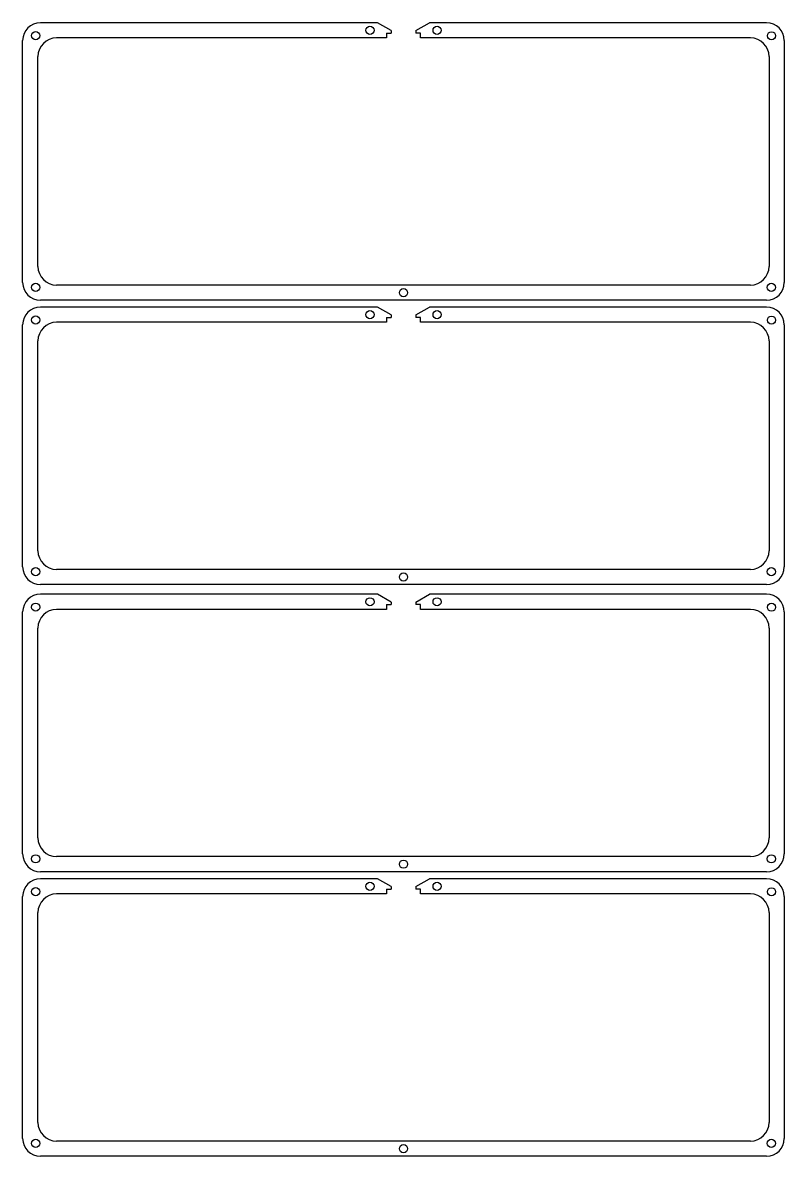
# Model space of a CAD drawing. Header units: millimetres. Extents: x -295 to 5, y 107 to 893.
# Drawn here: x -294.7 to 5.1, y 446.8 to 892.9 of the extents above; entities that cross this region are included whole.
import ezdxf

# ---------------------------------------------------------------- set-up
doc = ezdxf.new("R2010")
doc.units = ezdxf.units.MM
doc.header["$MEASUREMENT"] = 0

msp = doc.modelspace()

# ---------------------------------------------------------------- linework, layer by layer
at = {"linetype": 'Continuous'}
for p, q in [((-154.99, 892.91), (-287.66, 892.91)), ((-149.63, 889.81), (-154.99, 892.91)), ((-139.93, 889.81), (-134.57, 892.91)), ((-1.91, 892.91), (-134.57, 892.91)), ((-151.5, 888.81), (-151.5, 886.91)), ((-151.5, 888.81), (-149.63, 888.81)), ((-149.63, 889.81), (-149.63, 888.81)), ((-139.93, 889.81), (-139.93, 888.81)), ((-138.07, 888.81), (-139.93, 888.81)), ((-138.07, 886.91), (-138.07, 888.81)), ((-294.66, 790.66), (-294.66, 885.91)), ((-151.5, 886.91), (-281.31, 886.91)), ((-8.26, 886.91), (-138.07, 886.91)), ((5.09, 885.91), (5.09, 790.66)), ((-288.66, 797.01), (-288.66, 879.56)), ((-0.91, 879.56), (-0.91, 797.01)), ((-8.26, 789.66), (-281.31, 789.66)), ((-1.91, 783.66), (-287.66, 783.66)), ((-154.99, 781.02), (-287.66, 781.02)), ((-149.63, 777.93), (-154.99, 781.02)), ((-139.93, 777.93), (-134.57, 781.02)), ((-1.91, 781.02), (-134.57, 781.02)), ((-151.5, 776.93), (-151.5, 775.02)), ((-151.5, 776.93), (-149.63, 776.93)), ((-149.63, 777.93), (-149.63, 776.93)), ((-139.93, 777.93), (-139.93, 776.93)), ((-138.07, 776.93), (-139.93, 776.93)), ((-138.07, 775.02), (-138.07, 776.93)), ((-294.66, 678.77), (-294.66, 774.02)), ((-151.5, 775.02), (-281.31, 775.02)), ((-8.26, 775.02), (-138.07, 775.02)), ((5.09, 774.02), (5.09, 678.77)), ((-288.66, 685.12), (-288.66, 767.67)), ((-0.91, 767.67), (-0.91, 685.12)), ((-8.26, 677.77), (-281.31, 677.77)), ((-1.91, 671.77), (-287.66, 671.77)), ((-154.99, 668.03), (-287.66, 668.03)), ((-149.63, 664.94), (-154.99, 668.03)), ((-149.63, 664.94), (-149.63, 663.94)), ((-139.93, 664.94), (-134.57, 668.03)), ((-139.93, 664.94), (-139.93, 663.94)), ((-1.91, 668.03), (-134.57, 668.03)), ((-294.66, 565.78), (-294.66, 661.03)), ((-151.5, 662.03), (-281.31, 662.03)), ((-151.5, 663.94), (-151.5, 662.03)), ((-151.5, 663.94), (-149.63, 663.94)), ((-138.07, 663.94), (-139.93, 663.94)), ((-138.07, 662.03), (-138.07, 663.94)), ((-8.26, 662.03), (-138.07, 662.03)), ((5.09, 661.03), (5.09, 565.78)), ((-288.66, 572.13), (-288.66, 654.68)), ((-0.91, 654.68), (-0.91, 572.13)), ((-8.26, 564.78), (-281.31, 564.78)), ((-1.91, 558.78), (-287.66, 558.78)), ((-154.99, 556.06), (-287.66, 556.06)), ((-149.63, 552.96), (-154.99, 556.06)), ((-139.93, 552.96), (-134.57, 556.06)), ((-1.91, 556.06), (-134.57, 556.06)), ((-294.66, 453.81), (-294.66, 549.06)), ((-151.5, 550.06), (-281.31, 550.06)), ((-151.5, 551.96), (-151.5, 550.06)), ((-151.5, 551.96), (-149.63, 551.96)), ((-149.63, 552.96), (-149.63, 551.96)), ((-139.93, 552.96), (-139.93, 551.96)), ((-138.07, 551.96), (-139.93, 551.96)), ((-138.07, 550.06), (-138.07, 551.96)), ((-8.26, 550.06), (-138.07, 550.06)), ((5.09, 549.06), (5.09, 453.81)), ((-288.66, 460.16), (-288.66, 542.71)), ((-0.91, 542.71), (-0.91, 460.16)), ((-8.26, 452.81), (-281.31, 452.81)), ((-1.91, 446.81), (-287.66, 446.81))]:
    msp.add_line(p, q, dxfattribs=at)
for centre in [(-289.55, 887.81), (-157.99, 889.91), (-131.57, 889.91), (0.04, 887.76), (-289.55, 788.76), (-0.01, 788.76), (-144.78, 786.66), (-289.55, 775.92), (-157.99, 778.02), (-131.57, 778.02), (0.04, 775.87), (-289.55, 676.87), (-0.01, 676.87), (-144.78, 674.77), (-157.99, 665.03), (-131.57, 665.03), (-289.55, 662.93), (0.04, 662.89), (-289.55, 563.89), (-144.78, 561.78), (-0.01, 563.89), (-157.99, 553.06), (-131.57, 553.06), (-289.55, 550.96), (0.04, 550.91), (-289.55, 451.91), (-144.78, 449.81), (-0.01, 451.91)]:
    msp.add_circle(centre, 1.6, dxfattribs=at)
for centre, radius, start, end in [((-287.66, 885.91), 7, 90, 180), ((-1.91, 885.91), 7, 0, 90), ((-281.31, 879.56), 7.35, 90, 180), ((-8.26, 879.56), 7.35, 0, 90), ((-281.31, 797.01), 7.35, 180, 270), ((-8.26, 797.01), 7.35, 270, 0), ((-287.66, 790.66), 7, 180, 270), ((-1.91, 790.66), 7, 270, 0), ((-287.66, 774.02), 7, 90, 180), ((-1.91, 774.02), 7, 0, 90), ((-281.31, 767.67), 7.35, 90, 180), ((-8.26, 767.67), 7.35, 0, 90), ((-281.31, 685.12), 7.35, 180, 270), ((-8.26, 685.12), 7.35, 270, 0), ((-287.66, 678.77), 7, 180, 270), ((-1.91, 678.77), 7, 270, 0), ((-287.66, 661.03), 7, 90, 180), ((-1.91, 661.03), 7, 0, 90), ((-281.31, 654.68), 7.35, 90, 180), ((-8.26, 654.68), 7.35, 0, 90), ((-281.31, 572.13), 7.35, 180, 270), ((-8.26, 572.13), 7.35, 270, 0), ((-287.66, 565.78), 7, 180, 270), ((-1.91, 565.78), 7, 270, 0), ((-287.66, 549.06), 7, 90, 180), ((-1.91, 549.06), 7, 0, 90), ((-281.31, 542.71), 7.35, 90, 180), ((-8.26, 542.71), 7.35, 0, 90), ((-281.31, 460.16), 7.35, 180, 270), ((-8.26, 460.16), 7.35, 270, 0), ((-287.66, 453.81), 7, 180, 270), ((-1.91, 453.81), 7, 270, 0)]:
    msp.add_arc(centre, radius, start, end, dxfattribs=at)

doc.saveas('drawing.dxf')
